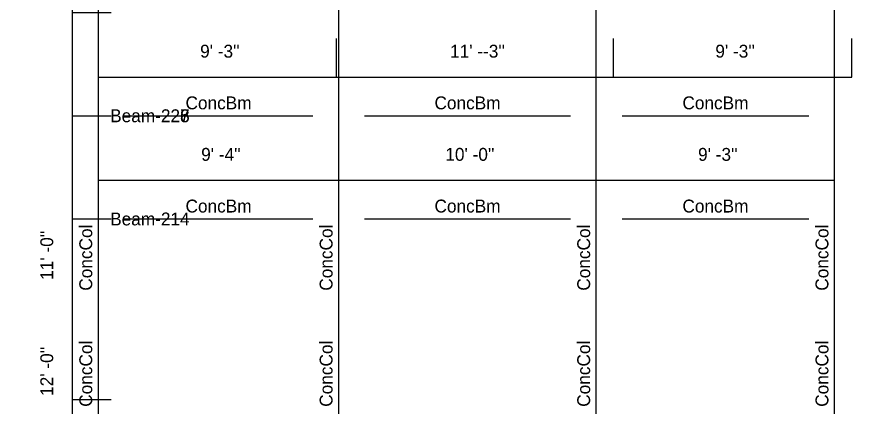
# Model space of a CAD drawing. Extents: x -38 to 2998, y -195 to 11529.
# Drawn here: x -38 to 355.8, y 7784.5 to 7966 of the extents above; entities that cross this region are included whole.
import ezdxf
from ezdxf.enums import TextEntityAlignment as Align

# ---------------------------------------------------------------- set-up
doc = ezdxf.new("R2010")
doc.units = 0
doc.header["$MEASUREMENT"] = 0
doc.layers.get('0').update_dxf_attribs({"linetype": 'CONTINUOUS'})
for name, color, linetype in [('CENTERLINES', 7, 'CONTINUOUS'), ('DIMENSIONS', 4, 'CONTINUOUS'), ('TEXT', 5, 'CONTINUOUS')]:
    doc.layers.add(name, color=color, linetype=linetype)
doc.dimstyles.get("Standard").update_dxf_attribs({"dimtxt": 0.18, "dimasz": 0.18, "dimexe": 0.18, "dimexo": 0.0625, "dimgap": 0.09, "dimtad": 0, "dimtih": 1, "dimtoh": 1, "dimdec": 4, "dimzin": 0, "dimtxsty": 'STANDARD', "dimcen": 0.09, "dimazin": 3, "dimtfac": 1, "dimtdec": 4, "dimtofl": 0, "dimtmove": 0, "dimatfit": 3, "dimtolj": 1, "dimtzin": 0})

# ---------------------------------------------------------------- blocks, each defined once
blk = doc.blocks.new('*D5617')
at = {"color": 1, "linetype": 'BYBLOCK'}
for points in [[(-8.29, 7868.29), (-7.23, 7867.23), (-16.77, 7876.77), (-15.71, 7875.71)], [(-8.29, 7724.29), (-7.23, 7723.23), (-16.77, 7732.77), (-15.71, 7731.71)]]:
    blk.add_solid(points, dxfattribs=at)
at = {"layer": 'DIMENSIONS', "color": 9, "linetype": 'BYBLOCK'}
for p, q in [((-12, 7872), (6, 7872)), ((-12, 7728), (6, 7728))]:
    blk.add_line(p, q, dxfattribs=at)
at = {"layer": 'DIMENSIONS', "color": 0, "linetype": 'BYBLOCK'}
blk.add_line((-12, 7728), (-12, 7872), dxfattribs=at)
at = {"layer": 'DIMENSIONS', "color": 0, "linetype": 'BYBLOCK', "insert": (-24, 7800), "char_height": 6, "attachment_point": 5, "rotation": 90}
blk.add_mtext("\\A1; 12' -0''", dxfattribs=at)
blk = doc.blocks.new('*D5618')
at = {"color": 1, "linetype": 'BYBLOCK'}
for points in [[(4.77, 7894.77), (3.71, 7893.71), (-3.71, 7886.29), (-4.77, 7885.23)], [(116.73, 7894.77), (115.67, 7893.71), (108.25, 7886.29), (107.19, 7885.23)]]:
    blk.add_solid(points, dxfattribs=at)
at = {"layer": 'DIMENSIONS', "color": 9, "linetype": 'BYBLOCK'}
for p, q in [((0, 7890), (0, 7908)), ((111.96, 7890), (111.96, 7908))]:
    blk.add_line(p, q, dxfattribs=at)
at = {"layer": 'DIMENSIONS', "color": 0, "linetype": 'BYBLOCK'}
blk.add_line((0, 7890), (111.96, 7890), dxfattribs=at)
at = {"layer": 'DIMENSIONS', "color": 0, "linetype": 'BYBLOCK', "insert": (55.98, 7902), "char_height": 6, "attachment_point": 5}
blk.add_mtext("\\A1; 9' -4''", dxfattribs=at)
blk = doc.blocks.new('*D5619')
at = {"color": 1, "linetype": 'BYBLOCK'}
for points in [[(116.73, 7894.77), (115.67, 7893.71), (108.25, 7886.29), (107.19, 7885.23)], [(236.73, 7894.77), (235.67, 7893.71), (228.25, 7886.29), (227.19, 7885.23)]]:
    blk.add_solid(points, dxfattribs=at)
at = {"layer": 'DIMENSIONS', "color": 9, "linetype": 'BYBLOCK'}
for p, q in [((111.96, 7890), (111.96, 7908)), ((231.96, 7890), (231.96, 7908))]:
    blk.add_line(p, q, dxfattribs=at)
at = {"layer": 'DIMENSIONS', "color": 0, "linetype": 'BYBLOCK'}
blk.add_line((111.96, 7890), (231.96, 7890), dxfattribs=at)
at = {"layer": 'DIMENSIONS', "color": 0, "linetype": 'BYBLOCK', "insert": (171.96, 7902), "char_height": 6, "attachment_point": 5}
blk.add_mtext("\\A1; 10' -0''", dxfattribs=at)
blk = doc.blocks.new('*D5620')
at = {"color": 1, "linetype": 'BYBLOCK'}
for points in [[(236.73, 7894.77), (235.67, 7893.71), (228.25, 7886.29), (227.19, 7885.23)], [(347.73, 7894.77), (346.67, 7893.71), (339.25, 7886.29), (338.19, 7885.23)]]:
    blk.add_solid(points, dxfattribs=at)
at = {"layer": 'DIMENSIONS', "color": 9, "linetype": 'BYBLOCK'}
for p, q in [((231.96, 7890), (231.96, 7908)), ((342.96, 7890), (342.96, 7908))]:
    blk.add_line(p, q, dxfattribs=at)
at = {"layer": 'DIMENSIONS', "color": 0, "linetype": 'BYBLOCK'}
blk.add_line((231.96, 7890), (342.96, 7890), dxfattribs=at)
at = {"layer": 'DIMENSIONS', "color": 0, "linetype": 'BYBLOCK', "insert": (287.46, 7902), "char_height": 6, "attachment_point": 5}
blk.add_mtext("\\A1; 9' -3''", dxfattribs=at)
blk = doc.blocks.new('*D5621')
at = {"color": 1, "linetype": 'BYBLOCK'}
for points in [[(-8.29, 8060.29), (-7.23, 8059.23), (-16.77, 8068.77), (-15.71, 8067.71)], [(-8.29, 7916.29), (-7.23, 7915.23), (-16.77, 7924.77), (-15.71, 7923.71)]]:
    blk.add_solid(points, dxfattribs=at)
at = {"layer": 'DIMENSIONS', "color": 9, "linetype": 'BYBLOCK'}
for p, q in [((-12, 8064), (6, 8064)), ((-12, 7920), (6, 7920))]:
    blk.add_line(p, q, dxfattribs=at)
at = {"layer": 'DIMENSIONS', "color": 0, "linetype": 'BYBLOCK'}
blk.add_line((-12, 7920), (-12, 8064), dxfattribs=at)
at = {"layer": 'DIMENSIONS', "color": 0, "linetype": 'BYBLOCK', "insert": (-24, 7992), "char_height": 6, "attachment_point": 5, "rotation": 90}
blk.add_mtext("\\A1; 12' -0''", dxfattribs=at)
blk = doc.blocks.new('*D6099')
at = {"color": 1, "linetype": 'BYBLOCK'}
for points in [[(-8.29, 7916.29), (-7.23, 7915.23), (-16.77, 7924.77), (-15.71, 7923.71)], [(-8.29, 7784.29), (-7.23, 7783.23), (-16.77, 7792.77), (-15.71, 7791.71)]]:
    blk.add_solid(points, dxfattribs=at)
at = {"layer": 'DIMENSIONS', "color": 9, "linetype": 'BYBLOCK'}
for p, q in [((-12, 7920), (6, 7920)), ((-12, 7788), (6, 7788))]:
    blk.add_line(p, q, dxfattribs=at)
at = {"layer": 'DIMENSIONS', "color": 0, "linetype": 'BYBLOCK'}
blk.add_line((-12, 7788), (-12, 7920), dxfattribs=at)
at = {"layer": 'DIMENSIONS', "color": 0, "linetype": 'BYBLOCK', "insert": (-24, 7854), "char_height": 6, "attachment_point": 5, "rotation": 90}
blk.add_mtext("\\A1; 11' -0''", dxfattribs=at)
blk = doc.blocks.new('*D6100')
at = {"color": 1, "linetype": 'BYBLOCK'}
for points in [[(4.77, 7942.77), (3.71, 7941.71), (-3.71, 7934.29), (-4.77, 7933.23)], [(115.77, 7942.77), (114.71, 7941.71), (107.29, 7934.29), (106.23, 7933.23)]]:
    blk.add_solid(points, dxfattribs=at)
at = {"layer": 'DIMENSIONS', "color": 9, "linetype": 'BYBLOCK'}
for p, q in [((0, 7938), (0, 7956)), ((111, 7938), (111, 7956))]:
    blk.add_line(p, q, dxfattribs=at)
at = {"layer": 'DIMENSIONS', "color": 0, "linetype": 'BYBLOCK'}
blk.add_line((0, 7938), (111, 7938), dxfattribs=at)
at = {"layer": 'DIMENSIONS', "color": 0, "linetype": 'BYBLOCK', "insert": (55.5, 7950), "char_height": 6, "attachment_point": 5}
blk.add_mtext("\\A1; 9' -3''", dxfattribs=at)
blk = doc.blocks.new('*D6101')
at = {"color": 1, "linetype": 'BYBLOCK'}
for points in [[(115.77, 7942.77), (114.71, 7941.71), (107.29, 7934.29), (106.23, 7933.23)], [(244.77, 7942.77), (243.71, 7941.71), (236.29, 7934.29), (235.23, 7933.23)]]:
    blk.add_solid(points, dxfattribs=at)
at = {"layer": 'DIMENSIONS', "color": 9, "linetype": 'BYBLOCK'}
for p, q in [((111, 7938), (111, 7956)), ((240, 7938), (240, 7956))]:
    blk.add_line(p, q, dxfattribs=at)
at = {"layer": 'DIMENSIONS', "color": 0, "linetype": 'BYBLOCK'}
blk.add_line((111, 7938), (240, 7938), dxfattribs=at)
at = {"layer": 'DIMENSIONS', "color": 0, "linetype": 'BYBLOCK', "insert": (175.5, 7950), "char_height": 6, "attachment_point": 5}
blk.add_mtext("\\A1; 11' --3''", dxfattribs=at)
blk = doc.blocks.new('*D6102')
at = {"color": 1, "linetype": 'BYBLOCK'}
for points in [[(244.77, 7942.77), (243.71, 7941.71), (236.29, 7934.29), (235.23, 7933.23)], [(355.77, 7942.77), (354.71, 7941.71), (347.29, 7934.29), (346.23, 7933.23)]]:
    blk.add_solid(points, dxfattribs=at)
at = {"layer": 'DIMENSIONS', "color": 9, "linetype": 'BYBLOCK'}
for p, q in [((240, 7938), (240, 7956)), ((351, 7938), (351, 7956))]:
    blk.add_line(p, q, dxfattribs=at)
at = {"layer": 'DIMENSIONS', "color": 0, "linetype": 'BYBLOCK'}
blk.add_line((240, 7938), (351, 7938), dxfattribs=at)
at = {"layer": 'DIMENSIONS', "color": 0, "linetype": 'BYBLOCK', "insert": (295.5, 7950), "char_height": 6, "attachment_point": 5}
blk.add_mtext("\\A1; 9' -3''", dxfattribs=at)
blk = doc.blocks.new('*D6103')
at = {"color": 1, "linetype": 'BYBLOCK'}
for points in [[(-8.29, 8096.29), (-7.23, 8095.23), (-16.77, 8104.77), (-15.71, 8103.71)], [(-8.29, 7964.29), (-7.23, 7963.23), (-16.77, 7972.77), (-15.71, 7971.71)]]:
    blk.add_solid(points, dxfattribs=at)
at = {"layer": 'DIMENSIONS', "color": 9, "linetype": 'BYBLOCK'}
for p, q in [((-12, 8100), (6, 8100)), ((-12, 7968), (6, 7968))]:
    blk.add_line(p, q, dxfattribs=at)
at = {"layer": 'DIMENSIONS', "color": 0, "linetype": 'BYBLOCK'}
blk.add_line((-12, 7968), (-12, 8100), dxfattribs=at)
at = {"layer": 'DIMENSIONS', "color": 0, "linetype": 'BYBLOCK', "insert": (-24, 8034), "char_height": 6, "attachment_point": 5, "rotation": 90}
blk.add_mtext("\\A1; 11' -0''", dxfattribs=at)
blk = doc.blocks.new('*D6569')
at = {"color": 1, "linetype": 'BYBLOCK'}
for points in [[(-8.29, 7916.29), (-7.23, 7915.23), (-16.77, 7924.77), (-15.71, 7923.71)], [(-8.29, 7784.29), (-7.23, 7783.23), (-16.77, 7792.77), (-15.71, 7791.71)]]:
    blk.add_solid(points, dxfattribs=at)
at = {"layer": 'DIMENSIONS', "color": 9, "linetype": 'BYBLOCK'}
for p, q in [((-12, 7920), (6, 7920)), ((-12, 7788), (6, 7788))]:
    blk.add_line(p, q, dxfattribs=at)
at = {"layer": 'DIMENSIONS', "color": 0, "linetype": 'BYBLOCK'}
blk.add_line((-12, 7788), (-12, 7920), dxfattribs=at)
at = {"layer": 'DIMENSIONS', "color": 0, "linetype": 'BYBLOCK', "insert": (-24, 7854), "char_height": 6, "attachment_point": 5, "rotation": 90}
blk.add_mtext("\\A1; 11' -0''", dxfattribs=at)
blk = doc.blocks.new('*D6570')
at = {"color": 1, "linetype": 'BYBLOCK'}
for points in [[(4.77, 7942.77), (3.71, 7941.71), (-3.71, 7934.29), (-4.77, 7933.23)], [(115.77, 7942.77), (114.71, 7941.71), (107.29, 7934.29), (106.23, 7933.23)]]:
    blk.add_solid(points, dxfattribs=at)
at = {"layer": 'DIMENSIONS', "color": 9, "linetype": 'BYBLOCK'}
for p, q in [((0, 7938), (0, 7956)), ((111, 7938), (111, 7956))]:
    blk.add_line(p, q, dxfattribs=at)
at = {"layer": 'DIMENSIONS', "color": 0, "linetype": 'BYBLOCK'}
blk.add_line((0, 7938), (111, 7938), dxfattribs=at)
at = {"layer": 'DIMENSIONS', "color": 0, "linetype": 'BYBLOCK', "insert": (55.5, 7950), "char_height": 6, "attachment_point": 5}
blk.add_mtext("\\A1; 9' -3''", dxfattribs=at)
blk = doc.blocks.new('*D6571')
at = {"color": 1, "linetype": 'BYBLOCK'}
for points in [[(115.77, 7942.77), (114.71, 7941.71), (107.29, 7934.29), (106.23, 7933.23)], [(244.77, 7942.77), (243.71, 7941.71), (236.29, 7934.29), (235.23, 7933.23)]]:
    blk.add_solid(points, dxfattribs=at)
at = {"layer": 'DIMENSIONS', "color": 9, "linetype": 'BYBLOCK'}
for p, q in [((111, 7938), (111, 7956)), ((240, 7938), (240, 7956))]:
    blk.add_line(p, q, dxfattribs=at)
at = {"layer": 'DIMENSIONS', "color": 0, "linetype": 'BYBLOCK'}
blk.add_line((111, 7938), (240, 7938), dxfattribs=at)
at = {"layer": 'DIMENSIONS', "color": 0, "linetype": 'BYBLOCK', "insert": (175.5, 7950), "char_height": 6, "attachment_point": 5}
blk.add_mtext("\\A1; 11' --3''", dxfattribs=at)
blk = doc.blocks.new('*D6572')
at = {"color": 1, "linetype": 'BYBLOCK'}
for points in [[(244.77, 7942.77), (243.71, 7941.71), (236.29, 7934.29), (235.23, 7933.23)], [(355.77, 7942.77), (354.71, 7941.71), (347.29, 7934.29), (346.23, 7933.23)]]:
    blk.add_solid(points, dxfattribs=at)
at = {"layer": 'DIMENSIONS', "color": 9, "linetype": 'BYBLOCK'}
for p, q in [((240, 7938), (240, 7956)), ((351, 7938), (351, 7956))]:
    blk.add_line(p, q, dxfattribs=at)
at = {"layer": 'DIMENSIONS', "color": 0, "linetype": 'BYBLOCK'}
blk.add_line((240, 7938), (351, 7938), dxfattribs=at)
at = {"layer": 'DIMENSIONS', "color": 0, "linetype": 'BYBLOCK', "insert": (295.5, 7950), "char_height": 6, "attachment_point": 5}
blk.add_mtext("\\A1; 9' -3''", dxfattribs=at)
blk = doc.blocks.new('*D6573')
at = {"color": 1, "linetype": 'BYBLOCK'}
for points in [[(-8.29, 8096.29), (-7.23, 8095.23), (-16.77, 8104.77), (-15.71, 8103.71)], [(-8.29, 7964.29), (-7.23, 7963.23), (-16.77, 7972.77), (-15.71, 7971.71)]]:
    blk.add_solid(points, dxfattribs=at)
at = {"layer": 'DIMENSIONS', "color": 9, "linetype": 'BYBLOCK'}
for p, q in [((-12, 8100), (6, 8100)), ((-12, 7968), (6, 7968))]:
    blk.add_line(p, q, dxfattribs=at)
at = {"layer": 'DIMENSIONS', "color": 0, "linetype": 'BYBLOCK'}
blk.add_line((-12, 7968), (-12, 8100), dxfattribs=at)
at = {"layer": 'DIMENSIONS', "color": 0, "linetype": 'BYBLOCK', "insert": (-24, 8034), "char_height": 6, "attachment_point": 5, "rotation": 90}
blk.add_mtext("\\A1; 11' -0''", dxfattribs=at)
blk = doc.blocks.new('*D7039')
at = {"color": 1, "linetype": 'BYBLOCK'}
for points in [[(-8.29, 7916.29), (-7.23, 7915.23), (-16.77, 7924.77), (-15.71, 7923.71)], [(-8.29, 7784.29), (-7.23, 7783.23), (-16.77, 7792.77), (-15.71, 7791.71)]]:
    blk.add_solid(points, dxfattribs=at)
at = {"layer": 'DIMENSIONS', "color": 9, "linetype": 'BYBLOCK'}
for p, q in [((-12, 7920), (6, 7920)), ((-12, 7788), (6, 7788))]:
    blk.add_line(p, q, dxfattribs=at)
at = {"layer": 'DIMENSIONS', "color": 0, "linetype": 'BYBLOCK'}
blk.add_line((-12, 7788), (-12, 7920), dxfattribs=at)
at = {"layer": 'DIMENSIONS', "color": 0, "linetype": 'BYBLOCK', "insert": (-24, 7854), "char_height": 6, "attachment_point": 5, "rotation": 90}
blk.add_mtext("\\A1; 11' -0''", dxfattribs=at)
blk = doc.blocks.new('*D7040')
at = {"color": 1, "linetype": 'BYBLOCK'}
for points in [[(4.77, 7942.77), (3.71, 7941.71), (-3.71, 7934.29), (-4.77, 7933.23)], [(115.77, 7942.77), (114.71, 7941.71), (107.29, 7934.29), (106.23, 7933.23)]]:
    blk.add_solid(points, dxfattribs=at)
at = {"layer": 'DIMENSIONS', "color": 9, "linetype": 'BYBLOCK'}
for p, q in [((0, 7938), (0, 7956)), ((111, 7938), (111, 7956))]:
    blk.add_line(p, q, dxfattribs=at)
at = {"layer": 'DIMENSIONS', "color": 0, "linetype": 'BYBLOCK'}
blk.add_line((0, 7938), (111, 7938), dxfattribs=at)
at = {"layer": 'DIMENSIONS', "color": 0, "linetype": 'BYBLOCK', "insert": (55.5, 7950), "char_height": 6, "attachment_point": 5}
blk.add_mtext("\\A1; 9' -3''", dxfattribs=at)
blk = doc.blocks.new('*D7041')
at = {"color": 1, "linetype": 'BYBLOCK'}
for points in [[(115.77, 7942.77), (114.71, 7941.71), (107.29, 7934.29), (106.23, 7933.23)], [(244.77, 7942.77), (243.71, 7941.71), (236.29, 7934.29), (235.23, 7933.23)]]:
    blk.add_solid(points, dxfattribs=at)
at = {"layer": 'DIMENSIONS', "color": 9, "linetype": 'BYBLOCK'}
for p, q in [((111, 7938), (111, 7956)), ((240, 7938), (240, 7956))]:
    blk.add_line(p, q, dxfattribs=at)
at = {"layer": 'DIMENSIONS', "color": 0, "linetype": 'BYBLOCK'}
blk.add_line((111, 7938), (240, 7938), dxfattribs=at)
at = {"layer": 'DIMENSIONS', "color": 0, "linetype": 'BYBLOCK', "insert": (175.5, 7950), "char_height": 6, "attachment_point": 5}
blk.add_mtext("\\A1; 11' --3''", dxfattribs=at)
blk = doc.blocks.new('*D7042')
at = {"color": 1, "linetype": 'BYBLOCK'}
for points in [[(244.77, 7942.77), (243.71, 7941.71), (236.29, 7934.29), (235.23, 7933.23)], [(355.77, 7942.77), (354.71, 7941.71), (347.29, 7934.29), (346.23, 7933.23)]]:
    blk.add_solid(points, dxfattribs=at)
at = {"layer": 'DIMENSIONS', "color": 9, "linetype": 'BYBLOCK'}
for p, q in [((240, 7938), (240, 7956)), ((351, 7938), (351, 7956))]:
    blk.add_line(p, q, dxfattribs=at)
at = {"layer": 'DIMENSIONS', "color": 0, "linetype": 'BYBLOCK'}
blk.add_line((240, 7938), (351, 7938), dxfattribs=at)
at = {"layer": 'DIMENSIONS', "color": 0, "linetype": 'BYBLOCK', "insert": (295.5, 7950), "char_height": 6, "attachment_point": 5}
blk.add_mtext("\\A1; 9' -3''", dxfattribs=at)
blk = doc.blocks.new('*D7043')
at = {"color": 1, "linetype": 'BYBLOCK'}
for points in [[(-8.29, 8096.29), (-7.23, 8095.23), (-16.77, 8104.77), (-15.71, 8103.71)], [(-8.29, 7964.29), (-7.23, 7963.23), (-16.77, 7972.77), (-15.71, 7971.71)]]:
    blk.add_solid(points, dxfattribs=at)
at = {"layer": 'DIMENSIONS', "color": 9, "linetype": 'BYBLOCK'}
for p, q in [((-12, 8100), (6, 8100)), ((-12, 7968), (6, 7968))]:
    blk.add_line(p, q, dxfattribs=at)
at = {"layer": 'DIMENSIONS', "color": 0, "linetype": 'BYBLOCK'}
blk.add_line((-12, 7968), (-12, 8100), dxfattribs=at)
at = {"layer": 'DIMENSIONS', "color": 0, "linetype": 'BYBLOCK', "insert": (-24, 8034), "char_height": 6, "attachment_point": 5, "rotation": 90}
blk.add_mtext("\\A1; 11' -0''", dxfattribs=at)

msp = doc.modelspace()

# ---------------------------------------------------------------- linework, layer by layer
at = {"layer": 'CENTERLINES', "color": 0, "linetype": 'CONTINUOUS'}
for p, q in [((0, 7920), (0, 8064)), ((111.96, 7920), (111.96, 8064)), ((231.96, 7920), (231.96, 8064)), ((342.96, 7920), (342.96, 8064)), ((0, 7788), (0, 7920)), ((0, 7788), (0, 7920)), ((0, 7788), (0, 7920)), ((12, 7920), (99.96, 7920)), ((12, 7920), (99.96, 7920)), ((12, 7920), (99.96, 7920)), ((111.96, 7788), (111.96, 7920)), ((111.96, 7788), (111.96, 7920)), ((111.96, 7788), (111.96, 7920)), ((123.96, 7920), (219.96, 7920)), ((123.96, 7920), (219.96, 7920)), ((123.96, 7920), (219.96, 7920)), ((231.96, 7788), (231.96, 7920)), ((231.96, 7788), (231.96, 7920)), ((231.96, 7788), (231.96, 7920)), ((243.96, 7920), (330.96, 7920)), ((243.96, 7920), (330.96, 7920)), ((243.96, 7920), (330.96, 7920)), ((342.96, 7788), (342.96, 7920)), ((342.96, 7788), (342.96, 7920)), ((342.96, 7788), (342.96, 7920)), ((0, 7728), (0, 7872)), ((12, 7872), (99.96, 7872)), ((111.96, 7728), (111.96, 7872)), ((123.96, 7872), (219.96, 7872)), ((231.96, 7728), (231.96, 7872)), ((243.96, 7872), (330.96, 7872)), ((342.96, 7728), (342.96, 7872))]:
    msp.add_line(p, q, dxfattribs=at)

# ---------------------------------------------------------------- texts
at = {"layer": 'TEXT', "color": 0}
for s, p in [('ConcBm', (55.98, 7926)), ('ConcBm', (55.98, 7926)), ('ConcBm', (55.98, 7926)), ('ConcBm', (171.96, 7926)), ('ConcBm', (171.96, 7926)), ('ConcBm', (171.96, 7926)), ('ConcBm', (287.46, 7926)), ('ConcBm', (287.46, 7926)), ('ConcBm', (287.46, 7926)), ('Beam-228', (24, 7920)), ('Beam-227', (24, 7920)), ('Beam-226', (24, 7920)), ('ConcBm', (55.98, 7878)), ('ConcBm', (171.96, 7878)), ('ConcBm', (287.46, 7878)), ('Beam-214', (24, 7872))]:
    msp.add_text(s, height=6, dxfattribs=at).set_placement(p, align=Align.MIDDLE)
for p in [(-6, 7854), (-6, 7854), (-6, 7854), (105.96, 7854), (105.96, 7854), (105.96, 7854), (225.96, 7854), (225.96, 7854), (225.96, 7854), (336.96, 7854), (336.96, 7854), (336.96, 7854), (-6, 7800), (105.96, 7800), (225.96, 7800), (336.96, 7800)]:
    msp.add_text('ConcCol', height=6, rotation=90, dxfattribs=at).set_placement(p, align=Align.MIDDLE)

# ---------------------------------------------------------------- dimensions: what is measured, and where the dimension line sits
at = {"layer": 'DIMENSIONS'}
for base, p1, p2, picture, middle in [((-12, 8100), (-24, 7968), (-24, 8100), '*D6103', (-24, 8034)), ((-12, 8100), (-24, 7968), (-24, 8100), '*D6573', (-24, 8034)), ((-12, 8100), (-24, 7968), (-24, 8100), '*D7043', (-24, 8034)), ((-12, 8064), (-24, 7920), (-24, 8064), '*D5621', (-24, 7992)), ((111, 7938), (0, 7926), (111, 7926), '*D6100', (55.5, 7926)), ((111, 7938), (0, 7926), (111, 7926), '*D6570', (55.5, 7926)), ((111, 7938), (0, 7926), (111, 7926), '*D7040', (55.5, 7926)), ((240, 7938), (111, 7926), (240, 7926), '*D6101', (175.5, 7926)), ((240, 7938), (111, 7926), (240, 7926), '*D6571', (175.5, 7926)), ((240, 7938), (111, 7926), (240, 7926), '*D7041', (175.5, 7926)), ((351, 7938), (240, 7926), (351, 7926), '*D6102', (295.5, 7926)), ((351, 7938), (240, 7926), (351, 7926), '*D6572', (295.5, 7926)), ((351, 7938), (240, 7926), (351, 7926), '*D7042', (295.5, 7926)), ((-12, 7920), (-24, 7788), (-24, 7920), '*D6099', (-24, 7854)), ((-12, 7920), (-24, 7788), (-24, 7920), '*D6569', (-24, 7854)), ((-12, 7920), (-24, 7788), (-24, 7920), '*D7039', (-24, 7854)), ((111.96, 7890), (0, 7878), (111.96, 7878), '*D5618', (55.98, 7878)), ((231.96, 7890), (111.96, 7878), (231.96, 7878), '*D5619', (171.96, 7878)), ((342.96, 7890), (231.96, 7878), (342.96, 7878), '*D5620', (287.46, 7878)), ((-12, 7872), (-24, 7728), (-24, 7872), '*D5617', (-24, 7800))]:
    dim = msp.add_linear_dim(base=base, p1=p1, p2=p2, dimstyle='STANDARD', dxfattribs=at)
    dim.commit()
    dim.dimension.update_dxf_attribs({"geometry": picture, "text_midpoint": middle})

doc.saveas('drawing.dxf')
